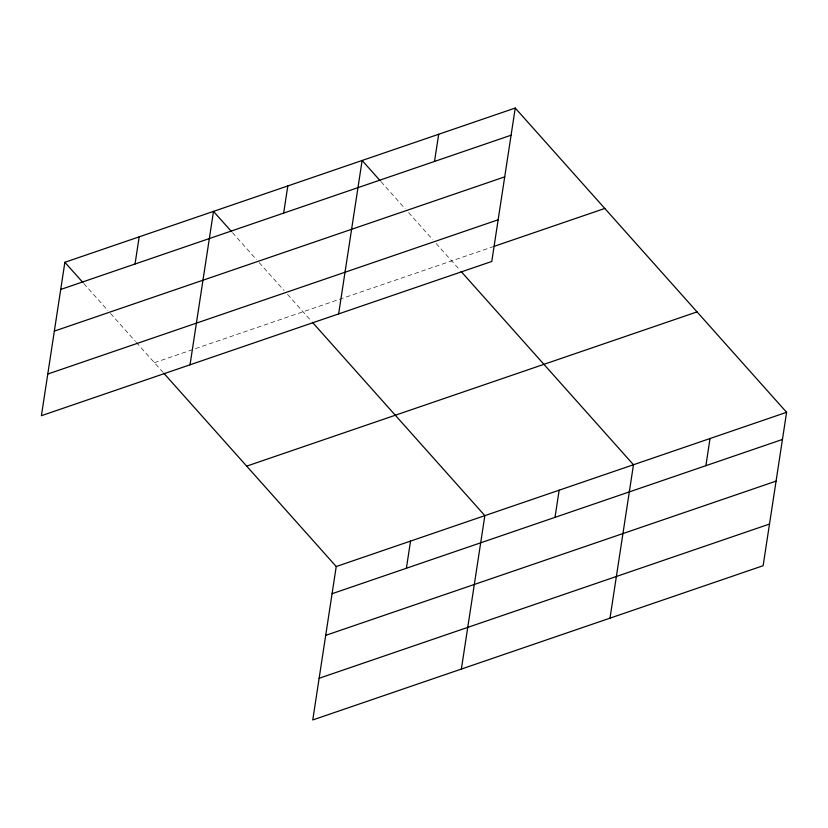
<?xml version="1.0" encoding="UTF-8"?>
<svg xmlns="http://www.w3.org/2000/svg" width="828" height="828" viewBox="0 0 828 828"><rect width="100%" height="100%" fill="white"/><g stroke="black" fill="none" stroke-linecap="round" stroke-linejoin="round"><path stroke-width="0.62" stroke-dasharray="4.14 3.1" d="M154.422 362.695L492.991 246.744M381.066 181.725L405.171 208.759M408.618 212.62L432.723 239.654M436.17 243.515L460.213 270.466M232.44 232.627L256.545 259.661M259.133 262.559L284.097 290.556M287.544 294.416L310.728 320.415M83.814 283.528L107.93 310.562M110.507 313.46L135.481 341.457M136.341 342.419L162.961 372.269"/><path stroke-width="1.24" d="M64.874 262.29L41.4 415.697L491.77 261.462L515.244 108.044L64.874 262.29L82.955 282.565M135.026 264.008L139.187 236.839M190.026 364.796L213.5 211.388L231.581 231.664M283.652 213.106L287.813 185.938M338.642 313.905L362.126 160.487L380.207 180.763M163.82 373.231L336.23 566.538L312.756 719.956L763.126 565.71L786.6 412.303L515.244 108.044M434.524 161.429L438.685 134.271M406.382 568.256L410.543 541.088M461.372 669.055L484.846 515.637L312.446 322.33M555.008 517.355L559.159 490.197M609.998 618.154L633.472 464.746L461.061 271.429M705.88 465.688L710.041 438.519M60.723 289.458L511.093 135.212M54.348 331.117L504.718 176.871M47.776 374.039L498.145 219.793M494.202 246.33L604.792 208.449M246.682 466.133L697.052 311.897M336.23 566.538L786.6 412.303M332.069 593.707L782.439 439.461M325.694 635.366L776.064 481.13M319.122 678.287L769.502 524.052"/></g></svg>
